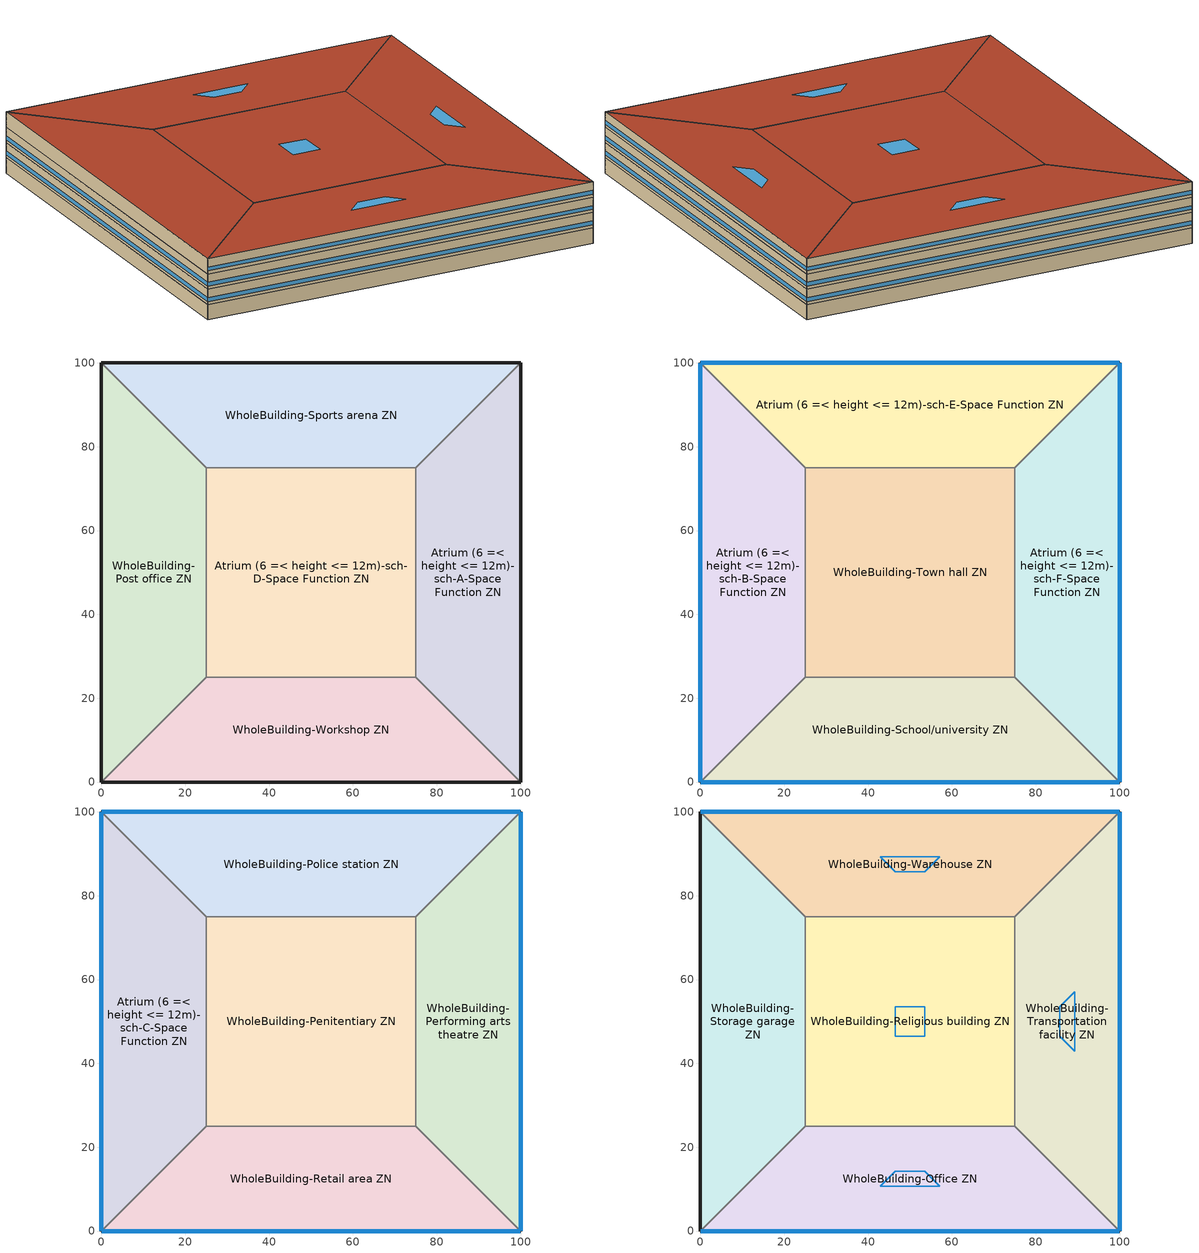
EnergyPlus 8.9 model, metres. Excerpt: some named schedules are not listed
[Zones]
Atrium (6 =< height <= 12m)-sch-A-Space Function ZN
 floor ground (BTAP-Grnd-Floor-Mass:U-0.757): 100,100 100,0 75,25 75,75 z0
 wall ground (BTAP-Grnd-Wall-Mass:U-0.284): 100,0 100,100 z0:3.8
 wall to WholeBuilding-Workshop ZN (BTAP-Int-Wall): 75,25 100,0 z0:3.8
 wall to Atrium (6 =< height <= 12m)-sch-D-Space Function ZN (BTAP-Int-Wall): 75,75 75,25 z0:3.8
 wall to WholeBuilding-Sports arena ZN (BTAP-Int-Wall): 100,100 75,75 z0:3.8
Atrium (6 =< height <= 12m)-sch-D-Space Function ZN
 floor ground (BTAP-Grnd-Floor-Mass:U-0.757): 25,25 25,75 75,75 75,25 z0
 wall to WholeBuilding-Post office ZN (BTAP-Int-Wall): 25,75 25,25 z0:3.8
 wall to WholeBuilding-Sports arena ZN (BTAP-Int-Wall): 75,75 25,75 z0:3.8
 wall to WholeBuilding-Workshop ZN (BTAP-Int-Wall): 25,25 75,25 z0:3.8
WholeBuilding-Post office ZN
 floor ground (BTAP-Grnd-Floor-Mass:U-0.757): 0,0 0,100 25,75 25,25 z0
 wall ground (BTAP-Grnd-Wall-Mass:U-0.284): 0,100 0,0 z0:3.8
 wall to WholeBuilding-Sports arena ZN (BTAP-Int-Wall): 25,75 0,100 z0:3.8
 wall to WholeBuilding-Workshop ZN (BTAP-Int-Wall): 0,0 25,25 z0:3.8
WholeBuilding-Sports arena ZN
 floor ground (BTAP-Grnd-Floor-Mass:U-0.757): 0,100 100,100 75,75 25,75 z0
 wall ground (BTAP-Grnd-Wall-Mass:U-0.284): 100,100 0,100 z0:3.8
WholeBuilding-Workshop ZN
 floor ground (BTAP-Grnd-Floor-Mass:U-0.757): 100,0 0,0 25,25 75,25 z0
 wall ground (BTAP-Grnd-Wall-Mass:U-0.284): 0,0 100,0 z0:3.8
Atrium (6 =< height <= 12m)-sch-B-Space Function ZN
 floor to WholeBuilding-Post office ZN (BTAP-Int-Floor): 0,0 0,100 25,75 25,25 z3.8
 wall outside (BTAP-Ext-Wall-Mass:U-0.21): 0,100 0,0 z3.8:7.6
 wall to Atrium (6 =< height <= 12m)-sch-E-Space Function ZN (BTAP-Int-Wall): 25,75 0,100 z3.8:7.6
 wall to WholeBuilding-Town hall ZN (BTAP-Int-Wall): 25,25 25,75 z3.8:7.6
 wall to WholeBuilding-School/university ZN (BTAP-Int-Wall): 0,0 25,25 z3.8:7.6
 window (BTAP-Ext-FixedWindow:U=0.190 SHGC=0.600): 0,99.97 0,0.03 z4.56:5.51
Atrium (6 =< height <= 12m)-sch-E-Space Function ZN
 floor to WholeBuilding-Sports arena ZN (BTAP-Int-Floor): 0,100 100,100 75,75 25,75 z3.8
 wall outside (BTAP-Ext-Wall-Mass:U-0.21): 100,100 0,100 z3.8:7.6
 wall to Atrium (6 =< height <= 12m)-sch-F-Space Function ZN (BTAP-Int-Wall): 75,75 100,100 z3.8:7.6
 wall to WholeBuilding-Town hall ZN (BTAP-Int-Wall): 25,75 75,75 z3.8:7.6
 window (BTAP-Ext-FixedWindow:U=0.190 SHGC=0.600): 99.97,100 0.03,100 z4.56:5.51
Atrium (6 =< height <= 12m)-sch-F-Space Function ZN
 floor to Atrium (6 =< height <= 12m)-sch-A-Space Function ZN (BTAP-Int-Floor): 100,100 100,0 75,25 75,75 z3.8
 wall outside (BTAP-Ext-Wall-Mass:U-0.21): 100,0 100,100 z3.8:7.6
 wall to WholeBuilding-School/university ZN (BTAP-Int-Wall): 75,25 100,0 z3.8:7.6
 wall to WholeBuilding-Town hall ZN (BTAP-Int-Wall): 75,75 75,25 z3.8:7.6
 window (BTAP-Ext-FixedWindow:U=0.190 SHGC=0.600): 100,0.03 100,99.97 z4.56:5.51
WholeBuilding-School/university ZN
 floor to WholeBuilding-Workshop ZN (BTAP-Int-Floor): 100,0 0,0 25,25 75,25 z3.8
 wall outside (BTAP-Ext-Wall-Mass:U-0.21): 0,0 100,0 z3.8:7.6
 wall to WholeBuilding-Town hall ZN (BTAP-Int-Wall): 75,25 25,25 z3.8:7.6
 window (BTAP-Ext-FixedWindow:U=0.190 SHGC=0.600): 0.03,0 99.97,0 z4.56:5.51
WholeBuilding-Town hall ZN
 floor to Atrium (6 =< height <= 12m)-sch-D-Space Function ZN (BTAP-Int-Floor): 25,25 25,75 75,75 75,25 z3.8
Atrium (6 =< height <= 12m)-sch-C-Space Function ZN
 floor to Atrium (6 =< height <= 12m)-sch-B-Space Function ZN (BTAP-Int-Floor): 0,0 0,100 25,75 25,25 z7.6
 wall outside (BTAP-Ext-Wall-Mass:U-0.21): 0,100 0,0 z7.6:11.4
 wall to WholeBuilding-Police station ZN (BTAP-Int-Wall): 25,75 0,100 z7.6:11.4
 wall to WholeBuilding-Penitentiary ZN (BTAP-Int-Wall): 25,25 25,75 z7.6:11.4
 wall to WholeBuilding-Retail area ZN (BTAP-Int-Wall): 0,0 25,25 z7.6:11.4
 window (BTAP-Ext-FixedWindow:U=0.190 SHGC=0.600): 0,99.97 0,0.03 z8.36:9.31
WholeBuilding-Penitentiary ZN
 floor to WholeBuilding-Town hall ZN (BTAP-Int-Floor): 25,25 25,75 75,75 75,25 z7.6
 wall to WholeBuilding-Police station ZN (BTAP-Int-Wall): 75,75 25,75 z7.6:11.4
 wall to WholeBuilding-Performing arts theatre ZN (BTAP-Int-Wall): 75,25 75,75 z7.6:11.4
 wall to WholeBuilding-Retail area ZN (BTAP-Int-Wall): 25,25 75,25 z7.6:11.4
WholeBuilding-Performing arts theatre ZN
 floor to Atrium (6 =< height <= 12m)-sch-F-Space Function ZN (BTAP-Int-Floor): 100,100 100,0 75,25 75,75 z7.6
 wall outside (BTAP-Ext-Wall-Mass:U-0.21): 100,0 100,100 z7.6:11.4
 wall to WholeBuilding-Retail area ZN (BTAP-Int-Wall): 75,25 100,0 z7.6:11.4
 wall to WholeBuilding-Police station ZN (BTAP-Int-Wall): 100,100 75,75 z7.6:11.4
 window (BTAP-Ext-FixedWindow:U=0.190 SHGC=0.600): 100,0.03 100,99.97 z8.36:9.31
WholeBuilding-Police station ZN
 floor to Atrium (6 =< height <= 12m)-sch-E-Space Function ZN (BTAP-Int-Floor): 0,100 100,100 75,75 25,75 z7.6
 wall outside (BTAP-Ext-Wall-Mass:U-0.21): 100,100 0,100 z7.6:11.4
 window (BTAP-Ext-FixedWindow:U=0.190 SHGC=0.600): 99.97,100 0.03,100 z8.36:9.31
WholeBuilding-Retail area ZN
 floor to WholeBuilding-School/university ZN (BTAP-Int-Floor): 100,0 0,0 25,25 75,25 z7.6
 wall outside (BTAP-Ext-Wall-Mass:U-0.21): 0,0 100,0 z7.6:11.4
 window (BTAP-Ext-FixedWindow:U=0.190 SHGC=0.600): 0.03,0 99.97,0 z8.36:9.31
WholeBuilding-Office ZN
 floor to WholeBuilding-Retail area ZN (BTAP-Int-Floor): 100,0 0,0 25,25 75,25 z11.4
 wall outside (BTAP-Ext-Wall-Mass:U-0.21): 0,0 100,0 z11.4:15.2
 wall to WholeBuilding-Storage garage ZN (BTAP-Int-Wall): 25,25 0,0 z11.4:15.2
 wall to WholeBuilding-Religious building ZN (BTAP-Int-Wall): 75,25 25,25 z11.4:15.2
 wall to WholeBuilding-Transportation facility ZN (BTAP-Int-Wall): 100,0 75,25 z11.4:15.2
 window (BTAP-Ext-FixedWindow:U=0.190 SHGC=0.600): 0.03,0 99.97,0 z12.16:13.11
 roof outside (BTAP-Ext-Roof-Metal:U-0.138): 75,25 25,25 0,0 100,0 z15.2
 skylight (BTAP-Ext-Skylights:U=0.190 SHGC=0.600): 53.54,14.27 46.46,14.27 42.93,10.73 57.07,10.73 z15.2
WholeBuilding-Religious building ZN
 floor to WholeBuilding-Penitentiary ZN (BTAP-Int-Floor): 25,25 25,75 75,75 75,25 z11.4
 wall to WholeBuilding-Storage garage ZN (BTAP-Int-Wall): 25,75 25,25 z11.4:15.2
 wall to WholeBuilding-Warehouse ZN (BTAP-Int-Wall): 75,75 25,75 z11.4:15.2
 wall to WholeBuilding-Transportation facility ZN (BTAP-Int-Wall): 75,25 75,75 z11.4:15.2
 roof outside (BTAP-Ext-Roof-Metal:U-0.138): 75,25 75,75 25,75 25,25 z15.2
 skylight (BTAP-Ext-Skylights:U=0.190 SHGC=0.600): 53.54,46.46 53.54,53.54 46.46,53.54 46.46,46.46 z15.2
WholeBuilding-Storage garage ZN
 floor to Atrium (6 =< height <= 12m)-sch-C-Space Function ZN (BTAP-Int-Floor): 0,0 0,100 25,75 25,25 z11.4
 wall outside (BTAP-Ext-Wall-Mass:U-0.21): 0,100 0,0 z11.4:15.2
 wall to WholeBuilding-Warehouse ZN (BTAP-Int-Wall): 25,75 0,100 z11.4:15.2
 roof outside (BTAP-Ext-Roof-Metal:U-0.138): 25,25 25,75 0,100 0,0 z15.2
WholeBuilding-Transportation facility ZN
 floor to WholeBuilding-Performing arts theatre ZN (BTAP-Int-Floor): 100,100 100,0 75,25 75,75 z11.4
 wall outside (BTAP-Ext-Wall-Mass:U-0.21): 100,0 100,100 z11.4:15.2
 wall to WholeBuilding-Warehouse ZN (BTAP-Int-Wall): 100,100 75,75 z11.4:15.2
 window (BTAP-Ext-FixedWindow:U=0.190 SHGC=0.600): 100,0.03 100,99.97 z12.16:13.11
 roof outside (BTAP-Ext-Roof-Metal:U-0.138): 75,75 75,25 100,0 100,100 z15.2
 skylight (BTAP-Ext-Skylights:U=0.190 SHGC=0.600): 85.73,53.54 85.73,46.46 89.27,42.93 89.27,57.07 z15.2
WholeBuilding-Warehouse ZN
 floor to WholeBuilding-Police station ZN (BTAP-Int-Floor): 0,100 100,100 75,75 25,75 z11.4
 wall outside (BTAP-Ext-Wall-Mass:U-0.21): 100,100 0,100 z11.4:15.2
 window (BTAP-Ext-FixedWindow:U=0.190 SHGC=0.600): 99.97,100 0.03,100 z12.16:13.11
 roof outside (BTAP-Ext-Roof-Metal:U-0.138): 25,75 75,75 100,100 0,100 z15.2
 skylight (BTAP-Ext-Skylights:U=0.190 SHGC=0.600): 46.46,85.73 53.54,85.73 57.07,89.27 42.93,89.27 z15.2
[Building]
Building 1
[Site:Location]
Fort McMurray AP_AB_CAN: Latitude {deg}=56.653; Longitude {deg}=-111.223; Time Zone {hr}=-7; Elevation {m}=369.1
[Site:GroundTemperature:BuildingSurface]
19.527, 19.502, 19.536, 19.598, 20.002, 21.64, 22.225, 22.375, 21.449, 20.121, 19.802, 19.633
[Site:WaterMainsTemperature]
Calculation Method=Correlation; Annual Average Outdoor Air Temperature {C}=1.875; Maximum Difference In Monthly Average Outdoor Air Temperatures {deltaC}=34.4
[SizingPeriod:DesignDay] Day of Month=21; Dry-Bulb Temperature Range Modifier Type=DefaultMultipliers; Humidity Condition Type=Wetbulb; Barometric Pressure {Pa}=96969; Rain Indicator=No; Snow Indicator=No; Daylight Saving Time Indicator=No
Name | Month | Day Type | Maximum Dry-Bulb Temperature {C} | Daily Dry-Bulb Temperature Range {deltaC} | Wetbulb or DewPoint at Maximum Dry-Bulb {C} | Wind Speed {m/s} | Wind Direction {deg} | Solar Model Indicator | ASHRAE Clear Sky Optical Depth for Beam Irradiance (taub) | ASHRAE Clear Sky Optical Depth for Diffuse Irradiance (taud) | Sky Clearness
Fort McMurray AP Ann Clg .4% Condns DB=>MWB | 7 | SummerDesignDay | 28.9 | 12.4 | 17.8 | 3.7 | 250 | ASHRAETau | 0.377 | 2.403
Fort McMurray AP Ann Htg 99.6% Condns DB | 1 | WinterDesignDay | -36.2 | 0 | -36.2 | 1 | 90 | ASHRAEClearSky |  |  | 0
[Material] Thermal Absorptance=0.9
Name | Roughness | Thickness {m} | Conductivity {W/m-K} | Density {kg/m3} | Specific Heat {J/kg-K} | Solar Absorptance | Visible Absorptance
1/2IN Gypsum 1 | Smooth | 0.0127 | 0.16 | 784.9 | 830 | 0.4 | 0.4
100mm Normalweight concrete floor 1 | MediumSmooth | 0.1016 | 2.31 | 2322 | 832 | 0.7 | 0.7
1IN Stucco 1 | Smooth | 0.0253 | 0.6918 | 1858 | 837 | 0.7 | 0.92
6 in. Normalweight Concrete Floor 1; 6 in. Normalweight Concrete Floor 2 | MediumRough | 0.1524 | 2.31 | 2322 | 832 | 0.7 | 0.7
8IN CONCRETE HW RefBldg 1 | Rough | 0.2032 | 1.311 | 2240 | 836.8 | 0.7 | 0.7
G01 13mm gypsum board 1 | Smooth | 0.0127 | 0.16 | 800 | 1090 | 0.7 | 0.5
Metal Roof Surface 1 | Smooth | 0.0008 | 45.28 | 7824 | 500 | 0.7 | 0.7
[Material:NoMass] Roughness=Smooth; Thermal Absorptance=0.9; Solar Absorptance=0.7
Name | Thermal Resistance {m2-K/W} | Visible Absorptance
Typical Carpet Pad | 0.21648 | 0.8
Typical Carpet Pad 2 | 1.25503 | 0.8
Typical Carpet Pad 3 | 3.45515 | 0.8
Typical Insulation 2 | 4.49096 | 0.7
Typical Insulation 3 | 7.24636 | 0.7
[WindowMaterial:SimpleGlazingSystem]
SimpleGlazing:U=0.190 SHGC=0.600: U-Factor {W/m2-K}=1.9; Solar Heat Gain Coefficient=0.6; Visible Transmittance=0.21
[Construction]
BTAP-Ext-FixedWindow:U=0.190 SHGC=0.600; BTAP-Ext-Skylights:U=0.190 SHGC=0.600: SimpleGlazing:U=0.190 SHGC=0.600
BTAP-Ext-Roof-Metal:U-0.138: Metal Roof Surface 1, Typical Insulation 3
BTAP-Ext-Wall-Mass:U-0.21: 1IN Stucco 1, 8IN CONCRETE HW RefBldg 1, Typical Insulation 2, 1/2IN Gypsum 1
BTAP-Grnd-Floor-Mass:U-0.757: 6 in. Normalweight Concrete Floor 1, Typical Carpet Pad 2
BTAP-Grnd-Wall-Mass:U-0.284: 6 in. Normalweight Concrete Floor 2, Typical Carpet Pad 3
BTAP-Int-Floor: 100mm Normalweight concrete floor 1, Typical Carpet Pad
BTAP-Int-Wall: G01 13mm gypsum board 1, G01 13mm gypsum board 1
[Zone]
Atrium (6 =< height <= 12m)-sch-A-Space Function ZN; Atrium (6 =< height <= 12m)-sch-B-Space Function ZN; Atrium (6 =< height <= 12m)-sch-C-Space Function ZN; Atrium (6 =< height <= 12m)-sch-D-Space Function ZN; Atrium (6 =< height <= 12m)-sch-E-Space Function ZN; Atrium (6 =< height <= 12m)-sch-F-Space Function ZN; WholeBuilding-Office ZN; WholeBuilding-Penitentiary ZN; WholeBuilding-Performing arts theatre ZN; WholeBuilding-Police station ZN; WholeBuilding-Post office ZN; WholeBuilding-Religious building ZN; WholeBuilding-Retail area ZN; WholeBuilding-School/university ZN; WholeBuilding-Sports arena ZN; WholeBuilding-Storage garage ZN; WholeBuilding-Town hall ZN; WholeBuilding-Transportation facility ZN; WholeBuilding-Warehouse ZN; WholeBuilding-Workshop ZN
[ZoneControl:Thermostat] Control Object Type 1=ThermostatSetpoint:DualSetpoint
Name | Zone or ZoneList | Control Type Schedule | Control Name 1
Atrium (6 =< height <= 12m)-sch-A-Space Function ZN Thermostat | Atrium (6 =< height <= 12m)-sch-A-Space Function ZN | Atrium (6 =< height <= 12m)-sch-A-Space Function ZN Thermostat Schedule | Space Function Atrium (6 =< height <= 12m)-sch-A Thermostat 1
Atrium (6 =< height <= 12m)-sch-B-Space Function ZN Thermostat | Atrium (6 =< height <= 12m)-sch-B-Space Function ZN | Atrium (6 =< height <= 12m)-sch-B-Space Function ZN Thermostat Schedule | Space Function Atrium (6 =< height <= 12m)-sch-B Thermostat 1
Atrium (6 =< height <= 12m)-sch-C-Space Function ZN Thermostat | Atrium (6 =< height <= 12m)-sch-C-Space Function ZN | Atrium (6 =< height <= 12m)-sch-C-Space Function ZN Thermostat Schedule | Space Function Atrium (6 =< height <= 12m)-sch-C Thermostat 1
Atrium (6 =< height <= 12m)-sch-D-Space Function ZN Thermostat | Atrium (6 =< height <= 12m)-sch-D-Space Function ZN | Atrium (6 =< height <= 12m)-sch-D-Space Function ZN Thermostat Schedule | Space Function Atrium (6 =< height <= 12m)-sch-D Thermostat 1
Atrium (6 =< height <= 12m)-sch-E-Space Function ZN Thermostat | Atrium (6 =< height <= 12m)-sch-E-Space Function ZN | Atrium (6 =< height <= 12m)-sch-E-Space Function ZN Thermostat Schedule | Space Function Atrium (6 =< height <= 12m)-sch-E Thermostat 1
Atrium (6 =< height <= 12m)-sch-F-Space Function ZN Thermostat | Atrium (6 =< height <= 12m)-sch-F-Space Function ZN | Atrium (6 =< height <= 12m)-sch-F-Space Function ZN Thermostat Schedule | Space Function Atrium (6 =< height <= 12m)-sch-F Thermostat 1
WholeBuilding-Office ZN Thermostat | WholeBuilding-Office ZN | WholeBuilding-Office ZN Thermostat Schedule | Office WholeBuilding Thermostat 1
WholeBuilding-Penitentiary ZN Thermostat | WholeBuilding-Penitentiary ZN | WholeBuilding-Penitentiary ZN Thermostat Schedule | Penitentiary WholeBuilding Thermostat 1
WholeBuilding-Performing arts theatre ZN Thermostat | WholeBuilding-Performing arts theatre ZN | WholeBuilding-Performing arts theatre ZN Thermostat Schedule | Performing arts theatre WholeBuilding Thermostat 1
WholeBuilding-Police station ZN Thermostat | WholeBuilding-Police station ZN | WholeBuilding-Police station ZN Thermostat Schedule | Police station WholeBuilding Thermostat 1
WholeBuilding-Post office ZN Thermostat | WholeBuilding-Post office ZN | WholeBuilding-Post office ZN Thermostat Schedule | Post office WholeBuilding Thermostat 1
WholeBuilding-Religious building ZN Thermostat | WholeBuilding-Religious building ZN | WholeBuilding-Religious building ZN Thermostat Schedule | Religious building WholeBuilding Thermostat 1
WholeBuilding-Retail area ZN Thermostat | WholeBuilding-Retail area ZN | WholeBuilding-Retail area ZN Thermostat Schedule | Retail area WholeBuilding Thermostat 1
WholeBuilding-School/university ZN Thermostat | WholeBuilding-School/university ZN | WholeBuilding-School/university ZN Thermostat Schedule | School/university WholeBuilding Thermostat 1
WholeBuilding-Sports arena ZN Thermostat | WholeBuilding-Sports arena ZN | WholeBuilding-Sports arena ZN Thermostat Schedule | Sports arena WholeBuilding Thermostat 1
WholeBuilding-Storage garage ZN Thermostat | WholeBuilding-Storage garage ZN | WholeBuilding-Storage garage ZN Thermostat Schedule | Storage garage WholeBuilding Thermostat 1
WholeBuilding-Town hall ZN Thermostat | WholeBuilding-Town hall ZN | WholeBuilding-Town hall ZN Thermostat Schedule | Town hall WholeBuilding Thermostat 1
WholeBuilding-Transportation facility ZN Thermostat | WholeBuilding-Transportation facility ZN | WholeBuilding-Transportation facility ZN Thermostat Schedule | Transportation facility WholeBuilding Thermostat 1
WholeBuilding-Warehouse ZN Thermostat | WholeBuilding-Warehouse ZN | WholeBuilding-Warehouse ZN Thermostat Schedule | Warehouse WholeBuilding Thermostat 1
WholeBuilding-Workshop ZN Thermostat | WholeBuilding-Workshop ZN | WholeBuilding-Workshop ZN Thermostat Schedule | Workshop WholeBuilding Thermostat 1
[ThermostatSetpoint:DualSetpoint]
Name | Heating Setpoint Temperature Schedule | Cooling Setpoint Temperature Schedule
Space Function Atrium (6 =< height <= 12m)-sch-A Thermostat 1; Office WholeBuilding Thermostat 1; Post office WholeBuilding Thermostat 1; Warehouse WholeBuilding Thermostat 1; Workshop WholeBuilding Thermostat 1 | NECB-A-Thermostat Setpoint-Heating | NECB-A-Thermostat Setpoint-Cooling
Space Function Atrium (6 =< height <= 12m)-sch-B Thermostat 1; Sports arena WholeBuilding Thermostat 1 | NECB-B-Thermostat Setpoint-Heating | NECB-B-Thermostat Setpoint-Cooling
Space Function Atrium (6 =< height <= 12m)-sch-C Thermostat 1; Performing arts theatre WholeBuilding Thermostat 1; Retail area WholeBuilding Thermostat 1 | NECB-C-Thermostat Setpoint-Heating | NECB-C-Thermostat Setpoint-Cooling
Space Function Atrium (6 =< height <= 12m)-sch-D Thermostat 1; School/university WholeBuilding Thermostat 1; Town hall WholeBuilding Thermostat 1 | NECB-D-Thermostat Setpoint-Heating | NECB-D-Thermostat Setpoint-Cooling
Space Function Atrium (6 =< height <= 12m)-sch-E Thermostat 1 | NECB-E-Thermostat Setpoint-Heating | NECB-E-Thermostat Setpoint-Cooling
Space Function Atrium (6 =< height <= 12m)-sch-F Thermostat 1 | NECB-F-Thermostat Setpoint-Heating | NECB-F-Thermostat Setpoint-Cooling
Penitentiary WholeBuilding Thermostat 1; Police station WholeBuilding Thermostat 1; Transportation facility WholeBuilding Thermostat 1 | NECB-H-Thermostat Setpoint-Heating | NECB-H-Thermostat Setpoint-Cooling
Religious building WholeBuilding Thermostat 1 | NECB-I-Thermostat Setpoint-Heating | NECB-I-Thermostat Setpoint-Cooling
Storage garage WholeBuilding Thermostat 1 | NECB-K-Thermostat Setpoint-Heating | NECB-K-Thermostat Setpoint-Cooling
[ZoneHVAC:IdealLoadsAirSystem]
Name | Design Specification Outdoor Air Object
Zone HVAC Ideal Loads Air System 1 | Space Function Atrium (6 =< height <= 12m)-sch-A Ventilation
Zone HVAC Ideal Loads Air System 2 | Space Function Atrium (6 =< height <= 12m)-sch-B Ventilation
Zone HVAC Ideal Loads Air System 3 | Space Function Atrium (6 =< height <= 12m)-sch-C Ventilation
Zone HVAC Ideal Loads Air System 4 | Space Function Atrium (6 =< height <= 12m)-sch-D Ventilation
Zone HVAC Ideal Loads Air System 5 | Space Function Atrium (6 =< height <= 12m)-sch-E Ventilation
Zone HVAC Ideal Loads Air System 6 | Space Function Atrium (6 =< height <= 12m)-sch-F Ventilation
Zone HVAC Ideal Loads Air System 7 | Office WholeBuilding Ventilation
Zone HVAC Ideal Loads Air System 8 | Penitentiary WholeBuilding Ventilation
Zone HVAC Ideal Loads Air System 9 | Performing arts theatre WholeBuilding Ventilation
Zone HVAC Ideal Loads Air System 10 | Police station WholeBuilding Ventilation
Zone HVAC Ideal Loads Air System 11 | Post office WholeBuilding Ventilation
Zone HVAC Ideal Loads Air System 12 | Religious building WholeBuilding Ventilation
Zone HVAC Ideal Loads Air System 13 | Retail area WholeBuilding Ventilation
Zone HVAC Ideal Loads Air System 14 | School/university WholeBuilding Ventilation
Zone HVAC Ideal Loads Air System 15 | Sports arena WholeBuilding Ventilation
Zone HVAC Ideal Loads Air System 16 | Storage garage WholeBuilding Ventilation
Zone HVAC Ideal Loads Air System 17 | Town hall WholeBuilding Ventilation
Zone HVAC Ideal Loads Air System 18 | Transportation facility WholeBuilding Ventilation
Zone HVAC Ideal Loads Air System 19 | Warehouse WholeBuilding Ventilation
Zone HVAC Ideal Loads Air System 20 | Workshop WholeBuilding Ventilation
[DesignSpecification:OutdoorAir] Outdoor Air Method=Sum; Outdoor Air Flow per Person {m3/s-person}=0; Outdoor Air Flow per Zone {m3/s}=0; Outdoor Air Flow Air Changes per Hour {1/hr}=0
Name | Outdoor Air Flow per Zone Floor Area {m3/s-m2}
Space Function Atrium (6 =< height <= 12m)-sch-A Ventilation; Space Function Atrium (6 =< height <= 12m)-sch-B Ventilation; Space Function Atrium (6 =< height <= 12m)-sch-C Ventilation; Space Function Atrium (6 =< height <= 12m)-sch-D Ventilation; Space Function Atrium (6 =< height <= 12m)-sch-E Ventilation; Space Function Atrium (6 =< height <= 12m)-sch-F Ventilation | 0.0003048
Office WholeBuilding Ventilation; Police station WholeBuilding Ventilation; Town hall WholeBuilding Ventilation | 0.00040132
Penitentiary WholeBuilding Ventilation | 0.000381
Performing arts theatre WholeBuilding Ventilation | 0.00059944
Post office WholeBuilding Ventilation | 0.00075184
Religious building WholeBuilding Ventilation | 0.00077724
Retail area WholeBuilding Ventilation | 0.00042164
School/university WholeBuilding Ventilation | 0.00074676
Sports arena WholeBuilding Ventilation | 0.0006604
Storage garage WholeBuilding Ventilation | 0.00381
Transportation facility WholeBuilding Ventilation | 0.00053848
Warehouse WholeBuilding Ventilation | 0.00030988
Workshop WholeBuilding Ventilation | 0.00107188
[Zone equipment]
Atrium (6 =< height <= 12m)-sch-A-Space Function ZN: Zone HVAC Ideal Loads Air System 1
Atrium (6 =< height <= 12m)-sch-B-Space Function ZN: Zone HVAC Ideal Loads Air System 2
Atrium (6 =< height <= 12m)-sch-C-Space Function ZN: Zone HVAC Ideal Loads Air System 3
Atrium (6 =< height <= 12m)-sch-D-Space Function ZN: Zone HVAC Ideal Loads Air System 4
Atrium (6 =< height <= 12m)-sch-E-Space Function ZN: Zone HVAC Ideal Loads Air System 5
Atrium (6 =< height <= 12m)-sch-F-Space Function ZN: Zone HVAC Ideal Loads Air System 6
WholeBuilding-Office ZN: Zone HVAC Ideal Loads Air System 7
WholeBuilding-Penitentiary ZN: Zone HVAC Ideal Loads Air System 8
WholeBuilding-Performing arts theatre ZN: Zone HVAC Ideal Loads Air System 9
WholeBuilding-Police station ZN: Zone HVAC Ideal Loads Air System 10
WholeBuilding-Post office ZN: Zone HVAC Ideal Loads Air System 11
WholeBuilding-Religious building ZN: Zone HVAC Ideal Loads Air System 12
WholeBuilding-Retail area ZN: Zone HVAC Ideal Loads Air System 13
WholeBuilding-School/university ZN: Zone HVAC Ideal Loads Air System 14
WholeBuilding-Sports arena ZN: Zone HVAC Ideal Loads Air System 15
WholeBuilding-Storage garage ZN: Zone HVAC Ideal Loads Air System 16
WholeBuilding-Town hall ZN: Zone HVAC Ideal Loads Air System 17
WholeBuilding-Transportation facility ZN: Zone HVAC Ideal Loads Air System 18
WholeBuilding-Warehouse ZN: Zone HVAC Ideal Loads Air System 19
WholeBuilding-Workshop ZN: Zone HVAC Ideal Loads Air System 20
[Sizing:Zone] Zone Cooling Design Supply Air Temperature Input Method=SupplyAirTemperature; Zone Cooling Design Supply Air Temperature {C}=14; Zone Cooling Design Supply Air Temperature Difference {deltaC}=11.11; Zone Heating Design Supply Air Temperature Input Method=SupplyAirTemperature; Zone Heating Design Supply Air Temperature {C}=40; Zone Heating Design Supply Air Temperature Difference {deltaC}=11.11; Zone Cooling Design Supply Air Humidity Ratio {kgWater/kgDryAir}=0.0085; Zone Heating Design Supply Air Humidity Ratio {kgWater/kgDryAir}=0.008; Cooling Design Air Flow Method=DesignDay; Cooling Design Air Flow Rate {m3/s}=0; Cooling Minimum Air Flow per Zone Floor Area {m3/s-m2}=0.000762; Cooling Minimum Air Flow {m3/s}=0; Cooling Minimum Air Flow Fraction=0; Heating Design Air Flow Method=DesignDay; Heating Design Air Flow Rate {m3/s}=0; Heating Maximum Air Flow per Zone Floor Area {m3/s-m2}=0.002032; Heating Maximum Air Flow {m3/s}=0.141576; Heating Maximum Air Flow Fraction=0.3; Account for Dedicated Outdoor Air System=No
Name | Design Specification Outdoor Air Object | Design Specification Zone Air Distribution Object
Atrium (6 =< height <= 12m)-sch-A-Space Function ZN | Space Function Atrium (6 =< height <= 12m)-sch-A Ventilation | Atrium (6 =< height <= 12m)-sch-A-Space Function ZN Design Spec Zone Air Dist
Atrium (6 =< height <= 12m)-sch-B-Space Function ZN | Space Function Atrium (6 =< height <= 12m)-sch-B Ventilation | Atrium (6 =< height <= 12m)-sch-B-Space Function ZN Design Spec Zone Air Dist
Atrium (6 =< height <= 12m)-sch-C-Space Function ZN | Space Function Atrium (6 =< height <= 12m)-sch-C Ventilation | Atrium (6 =< height <= 12m)-sch-C-Space Function ZN Design Spec Zone Air Dist
Atrium (6 =< height <= 12m)-sch-D-Space Function ZN | Space Function Atrium (6 =< height <= 12m)-sch-D Ventilation | Atrium (6 =< height <= 12m)-sch-D-Space Function ZN Design Spec Zone Air Dist
Atrium (6 =< height <= 12m)-sch-E-Space Function ZN | Space Function Atrium (6 =< height <= 12m)-sch-E Ventilation | Atrium (6 =< height <= 12m)-sch-E-Space Function ZN Design Spec Zone Air Dist
Atrium (6 =< height <= 12m)-sch-F-Space Function ZN | Space Function Atrium (6 =< height <= 12m)-sch-F Ventilation | Atrium (6 =< height <= 12m)-sch-F-Space Function ZN Design Spec Zone Air Dist
WholeBuilding-Office ZN | Office WholeBuilding Ventilation | WholeBuilding-Office ZN Design Spec Zone Air Dist
WholeBuilding-Penitentiary ZN | Penitentiary WholeBuilding Ventilation | WholeBuilding-Penitentiary ZN Design Spec Zone Air Dist
WholeBuilding-Performing arts theatre ZN | Performing arts theatre WholeBuilding Ventilation | WholeBuilding-Performing arts theatre ZN Design Spec Zone Air Dist
WholeBuilding-Police station ZN | Police station WholeBuilding Ventilation | WholeBuilding-Police station ZN Design Spec Zone Air Dist
WholeBuilding-Post office ZN | Post office WholeBuilding Ventilation | WholeBuilding-Post office ZN Design Spec Zone Air Dist
WholeBuilding-Religious building ZN | Religious building WholeBuilding Ventilation | WholeBuilding-Religious building ZN Design Spec Zone Air Dist
WholeBuilding-Retail area ZN | Retail area WholeBuilding Ventilation | WholeBuilding-Retail area ZN Design Spec Zone Air Dist
WholeBuilding-School/university ZN | School/university WholeBuilding Ventilation | WholeBuilding-School/university ZN Design Spec Zone Air Dist
WholeBuilding-Sports arena ZN | Sports arena WholeBuilding Ventilation | WholeBuilding-Sports arena ZN Design Spec Zone Air Dist
WholeBuilding-Storage garage ZN | Storage garage WholeBuilding Ventilation | WholeBuilding-Storage garage ZN Design Spec Zone Air Dist
WholeBuilding-Town hall ZN | Town hall WholeBuilding Ventilation | WholeBuilding-Town hall ZN Design Spec Zone Air Dist
WholeBuilding-Transportation facility ZN | Transportation facility WholeBuilding Ventilation | WholeBuilding-Transportation facility ZN Design Spec Zone Air Dist
WholeBuilding-Warehouse ZN | Warehouse WholeBuilding Ventilation | WholeBuilding-Warehouse ZN Design Spec Zone Air Dist
WholeBuilding-Workshop ZN | Workshop WholeBuilding Ventilation | WholeBuilding-Workshop ZN Design Spec Zone Air Dist
[DesignSpecification:ZoneAirDistribution] Zone Air Distribution Effectiveness in Cooling Mode=1; Zone Air Distribution Effectiveness in Heating Mode=1
Atrium (6 =< height <= 12m)-sch-A-Space Function ZN Design Spec Zone Air Dist; Atrium (6 =< height <= 12m)-sch-B-Space Function ZN Design Spec Zone Air Dist; Atrium (6 =< height <= 12m)-sch-C-Space Function ZN Design Spec Zone Air Dist; Atrium (6 =< height <= 12m)-sch-D-Space Function ZN Design Spec Zone Air Dist; Atrium (6 =< height <= 12m)-sch-E-Space Function ZN Design Spec Zone Air Dist; Atrium (6 =< height <= 12m)-sch-F-Space Function ZN Design Spec Zone Air Dist; WholeBuilding-Office ZN Design Spec Zone Air Dist; WholeBuilding-Penitentiary ZN Design Spec Zone Air Dist; WholeBuilding-Performing arts theatre ZN Design Spec Zone Air Dist; WholeBuilding-Police station ZN Design Spec Zone Air Dist; WholeBuilding-Post office ZN Design Spec Zone Air Dist; WholeBuilding-Religious building ZN Design Spec Zone Air Dist; WholeBuilding-Retail area ZN Design Spec Zone Air Dist; WholeBuilding-School/university ZN Design Spec Zone Air Dist; WholeBuilding-Sports arena ZN Design Spec Zone Air Dist; WholeBuilding-Storage garage ZN Design Spec Zone Air Dist; WholeBuilding-Town hall ZN Design Spec Zone Air Dist; WholeBuilding-Transportation facility ZN Design Spec Zone Air Dist; WholeBuilding-Warehouse ZN Design Spec Zone Air Dist; WholeBuilding-Workshop ZN Design Spec Zone Air Dist
[ZoneInfiltration:DesignFlowRate] Schedule=Always On Discrete; Design Flow Rate Calculation Method=Flow/ExteriorArea; Flow per Exterior Surface Area {m3/s-m2}=0.00025; Constant Term Coefficient=0; Temperature Term Coefficient=0; Velocity Term Coefficient=0.224; Velocity Squared Term Coefficient=0
Name | Zone or ZoneList
Atrium (6 =< height <= 12m)-sch-B-Space Function Infiltration | Atrium (6 =< height <= 12m)-sch-B-Space Function ZN
Atrium (6 =< height <= 12m)-sch-C-Space Function Infiltration | Atrium (6 =< height <= 12m)-sch-C-Space Function ZN
Atrium (6 =< height <= 12m)-sch-E-Space Function Infiltration | Atrium (6 =< height <= 12m)-sch-E-Space Function ZN
Atrium (6 =< height <= 12m)-sch-F-Space Function Infiltration | Atrium (6 =< height <= 12m)-sch-F-Space Function ZN
WholeBuilding-Office Infiltration | WholeBuilding-Office ZN
WholeBuilding-Performing arts theatre Infiltration | WholeBuilding-Performing arts theatre ZN
WholeBuilding-Police station Infiltration | WholeBuilding-Police station ZN
WholeBuilding-Religious building Infiltration | WholeBuilding-Religious building ZN
WholeBuilding-Retail area Infiltration | WholeBuilding-Retail area ZN
WholeBuilding-School/university Infiltration | WholeBuilding-School/university ZN
WholeBuilding-Storage garage Infiltration | WholeBuilding-Storage garage ZN
WholeBuilding-Transportation facility Infiltration | WholeBuilding-Transportation facility ZN
WholeBuilding-Warehouse Infiltration | WholeBuilding-Warehouse ZN
[Schedule:Compact]
Atrium (6 =< height <= 12m)-sch-A-Space Function ZN Thermostat Schedule; Atrium (6 =< height <= 12m)-sch-B-Space Function ZN Thermostat Schedule; Atrium (6 =< height <= 12m)-sch-C-Space Function ZN Thermostat Schedule; Atrium (6 =< height <= 12m)-sch-D-Space Function ZN Thermostat Schedule; Atrium (6 =< height <= 12m)-sch-E-Space Function ZN Thermostat Schedule; Atrium (6 =< height <= 12m)-sch-F-Space Function ZN Thermostat Schedule; WholeBuilding-Office ZN Thermostat Schedule; WholeBuilding-Penitentiary ZN Thermostat Schedule; WholeBuilding-Performing arts theatre ZN Thermostat Schedule; WholeBuilding-Police station ZN Thermostat Schedule; WholeBuilding-Post office ZN Thermostat Schedule; WholeBuilding-Religious building ZN Thermostat Schedule; WholeBuilding-Retail area ZN Thermostat Schedule; WholeBuilding-School/university ZN Thermostat Schedule; WholeBuilding-Sports arena ZN Thermostat Schedule; WholeBuilding-Storage garage ZN Thermostat Schedule; WholeBuilding-Town hall ZN Thermostat Schedule; WholeBuilding-Transportation facility ZN Thermostat Schedule; WholeBuilding-Warehouse ZN Thermostat Schedule; WholeBuilding-Workshop ZN Thermostat Schedule: Through: 12/31, For: AllDays, Until: 24:00, 4
[Schedule:Day:Interval]
NECB-A-Thermostat Setpoint-Heating Sun|Hol Day; NECB-A-Thermostat Setpoint-Heating Sat Day; NECB-D-Thermostat Setpoint-Heating Sun|Hol Day; NECB-D-Thermostat Setpoint-Heating Sat Day; NECB-E-Thermostat Setpoint-Heating Sun|Hol Day: No, 24:00, 18
NECB-A-Thermostat Setpoint-Heating Default|Wkdy Day; NECB-A-Thermostat Setpoint-Heating Default: No, 06:00, 18, 07:00, 20, 21:00, 22, 24:00, 18
NECB-A-Thermostat Setpoint-Cooling Sun|Hol Day; NECB-A-Thermostat Setpoint-Cooling Sat Day; NECB-D-Thermostat Setpoint-Cooling Sun|Hol Day; NECB-D-Thermostat Setpoint-Cooling Sat Day; NECB-E-Thermostat Setpoint-Cooling Sun|Hol Day; NECB-K-Thermostat Setpoint-Cooling Sun|Hol Day; NECB-K-Thermostat Setpoint-Cooling Default|Wkdy Day; NECB-K-Thermostat Setpoint-Cooling Sat Day; NECB-K-Thermostat Setpoint-Cooling Default: No, 24:00, 35
NECB-A-Thermostat Setpoint-Cooling Default|Wkdy Day; NECB-A-Thermostat Setpoint-Cooling Default: No, 06:00, 35, 21:00, 24, 24:00, 35
NECB-B-Thermostat Setpoint-Heating Sun|Hol Day: No, 01:00, 18, 02:00, 22, 09:00, 18, 10:00, 20, 23:00, 22, 24:00, 18
NECB-B-Thermostat Setpoint-Heating Default|Wkdy Day; NECB-B-Thermostat Setpoint-Heating Sat Day; NECB-B-Thermostat Setpoint-Heating Default: No, 02:00, 22, 08:00, 18, 09:00, 20, 24:00, 22
NECB-B-Thermostat Setpoint-Cooling Sun|Hol Day: No, 09:00, 35, 23:00, 24, 24:00, 35
NECB-B-Thermostat Setpoint-Cooling Default|Wkdy Day; NECB-B-Thermostat Setpoint-Cooling Sat Day; NECB-B-Thermostat Setpoint-Cooling Default: No, 01:00, 24, 08:00, 35, 24:00, 24
NECB-C-Thermostat Setpoint-Heating Sun|Hol Day: No, 09:00, 18, 10:00, 20, 19:00, 22, 24:00, 18
NECB-C-Thermostat Setpoint-Heating Default|Wkdy Day; NECB-C-Thermostat Setpoint-Heating Sat Day; NECB-C-Thermostat Setpoint-Heating Default: No, 07:00, 18, 08:00, 20, 21:00, 22, 24:00, 18
NECB-C-Thermostat Setpoint-Cooling Sun|Hol Day; NECB-E-Thermostat Setpoint-Cooling Default|Wkdy Day; NECB-E-Thermostat Setpoint-Cooling Default: No, 07:00, 35, 19:00, 24, 24:00, 35
NECB-C-Thermostat Setpoint-Cooling Default|Wkdy Day; NECB-C-Thermostat Setpoint-Cooling Sat Day; NECB-C-Thermostat Setpoint-Cooling Default: No, 07:00, 35, 21:00, 24, 24:00, 35
NECB-D-Thermostat Setpoint-Heating Default|Wkdy Day; NECB-D-Thermostat Setpoint-Heating Default: No, 07:00, 18, 08:00, 20, 23:00, 22, 24:00, 18
NECB-D-Thermostat Setpoint-Cooling Default|Wkdy Day; NECB-D-Thermostat Setpoint-Cooling Default: No, 07:00, 35, 23:00, 24, 24:00, 35
NECB-E-Thermostat Setpoint-Heating Default|Wkdy Day; NECB-E-Thermostat Setpoint-Heating Default: No, 07:00, 18, 08:00, 20, 19:00, 22, 24:00, 18
NECB-E-Thermostat Setpoint-Heating Sat Day: No, 08:00, 18, 09:00, 20, 17:00, 22, 24:00, 18
NECB-E-Thermostat Setpoint-Cooling Sat Day: No, 08:00, 35, 17:00, 24, 24:00, 35
NECB-F-Thermostat Setpoint-Heating Sun|Hol Day; NECB-F-Thermostat Setpoint-Heating Default|Wkdy Day; NECB-F-Thermostat Setpoint-Heating Sat Day; NECB-F-Thermostat Setpoint-Heating Default; NECB-H-Thermostat Setpoint-Heating Sun|Hol Day; NECB-H-Thermostat Setpoint-Heating Default|Wkdy Day; NECB-H-Thermostat Setpoint-Heating Sat Day; NECB-H-Thermostat Setpoint-Heating Default: No, 01:00, 22, 07:00, 18, 08:00, 20, 24:00, 22
NECB-F-Thermostat Setpoint-Cooling Sun|Hol Day; NECB-F-Thermostat Setpoint-Cooling Default|Wkdy Day; NECB-F-Thermostat Setpoint-Cooling Sat Day; NECB-F-Thermostat Setpoint-Cooling Default; NECB-H-Thermostat Setpoint-Cooling Sun|Hol Day; NECB-H-Thermostat Setpoint-Cooling Default|Wkdy Day; NECB-H-Thermostat Setpoint-Cooling Sat Day; NECB-H-Thermostat Setpoint-Cooling Default: No, 24:00, 24
NECB-I-Thermostat Setpoint-Heating Sun|Hol Day: No, 07:00, 18, 08:00, 20, 14:00, 22, 24:00, 18
NECB-I-Thermostat Setpoint-Heating Default|Wkdy Day; NECB-I-Thermostat Setpoint-Heating Default: No, 14:00, 18, 15:00, 20, 24:00, 22
NECB-I-Thermostat Setpoint-Heating Sat Day: No, 10:00, 18, 11:00, 20, 24:00, 22
NECB-I-Thermostat Setpoint-Cooling Sun|Hol Day: No, 07:00, 35, 14:00, 24, 24:00, 35
NECB-I-Thermostat Setpoint-Cooling Default|Wkdy Day; NECB-I-Thermostat Setpoint-Cooling Default: No, 14:00, 35, 24:00, 24
NECB-I-Thermostat Setpoint-Cooling Sat Day: No, 10:00, 35, 24:00, 24
NECB-K-Thermostat Setpoint-Heating Sun|Hol Day; NECB-K-Thermostat Setpoint-Heating Default|Wkdy Day; NECB-K-Thermostat Setpoint-Heating Sat Day; NECB-K-Thermostat Setpoint-Heating Default: No, 24:00, 5
[Schedule:Week:Daily]
NECB-A-Thermostat Setpoint-Heating Week Rule - Jan1-Dec31: NECB-A-Thermostat Setpoint-Heating Sun|Hol Day, NECB-A-Thermostat Setpoint-Heating Default|Wkdy Day, NECB-A-Thermostat Setpoint-Heating Default|Wkdy Day, NECB-A-Thermostat Setpoint-Heating Default|Wkdy Day, NECB-A-Thermostat Setpoint-Heating Default|Wkdy Day, NECB-A-Thermostat Setpoint-Heating Default|Wkdy Day, NECB-A-Thermostat Setpoint-Heating Sat Day, NECB-A-Thermostat Setpoint-Heating Default, NECB-A-Thermostat Setpoint-Heating Default, NECB-A-Thermostat Setpoint-Heating Default, NECB-A-Thermostat Setpoint-Heating Default, NECB-A-Thermostat Setpoint-Heating Default
NECB-A-Thermostat Setpoint-Cooling Week Rule - Jan1-Dec31: NECB-A-Thermostat Setpoint-Cooling Sun|Hol Day, NECB-A-Thermostat Setpoint-Cooling Default|Wkdy Day, NECB-A-Thermostat Setpoint-Cooling Default|Wkdy Day, NECB-A-Thermostat Setpoint-Cooling Default|Wkdy Day, NECB-A-Thermostat Setpoint-Cooling Default|Wkdy Day, NECB-A-Thermostat Setpoint-Cooling Default|Wkdy Day, NECB-A-Thermostat Setpoint-Cooling Sat Day, NECB-A-Thermostat Setpoint-Cooling Default, NECB-A-Thermostat Setpoint-Cooling Default, NECB-A-Thermostat Setpoint-Cooling Default, NECB-A-Thermostat Setpoint-Cooling Default, NECB-A-Thermostat Setpoint-Cooling Default
NECB-B-Thermostat Setpoint-Heating Week Rule - Jan1-Dec31: NECB-B-Thermostat Setpoint-Heating Sun|Hol Day, NECB-B-Thermostat Setpoint-Heating Default|Wkdy Day, NECB-B-Thermostat Setpoint-Heating Default|Wkdy Day, NECB-B-Thermostat Setpoint-Heating Default|Wkdy Day, NECB-B-Thermostat Setpoint-Heating Default|Wkdy Day, NECB-B-Thermostat Setpoint-Heating Default|Wkdy Day, NECB-B-Thermostat Setpoint-Heating Sat Day, NECB-B-Thermostat Setpoint-Heating Default, NECB-B-Thermostat Setpoint-Heating Default, NECB-B-Thermostat Setpoint-Heating Default, NECB-B-Thermostat Setpoint-Heating Default, NECB-B-Thermostat Setpoint-Heating Default
NECB-B-Thermostat Setpoint-Cooling Week Rule - Jan1-Dec31: NECB-B-Thermostat Setpoint-Cooling Sun|Hol Day, NECB-B-Thermostat Setpoint-Cooling Default|Wkdy Day, NECB-B-Thermostat Setpoint-Cooling Default|Wkdy Day, NECB-B-Thermostat Setpoint-Cooling Default|Wkdy Day, NECB-B-Thermostat Setpoint-Cooling Default|Wkdy Day, NECB-B-Thermostat Setpoint-Cooling Default|Wkdy Day, NECB-B-Thermostat Setpoint-Cooling Sat Day, NECB-B-Thermostat Setpoint-Cooling Default, NECB-B-Thermostat Setpoint-Cooling Default, NECB-B-Thermostat Setpoint-Cooling Default, NECB-B-Thermostat Setpoint-Cooling Default, NECB-B-Thermostat Setpoint-Cooling Default
NECB-C-Thermostat Setpoint-Heating Week Rule - Jan1-Dec31: NECB-C-Thermostat Setpoint-Heating Sun|Hol Day, NECB-C-Thermostat Setpoint-Heating Default|Wkdy Day, NECB-C-Thermostat Setpoint-Heating Default|Wkdy Day, NECB-C-Thermostat Setpoint-Heating Default|Wkdy Day, NECB-C-Thermostat Setpoint-Heating Default|Wkdy Day, NECB-C-Thermostat Setpoint-Heating Default|Wkdy Day, NECB-C-Thermostat Setpoint-Heating Sat Day, NECB-C-Thermostat Setpoint-Heating Default, NECB-C-Thermostat Setpoint-Heating Default, NECB-C-Thermostat Setpoint-Heating Default, NECB-C-Thermostat Setpoint-Heating Default, NECB-C-Thermostat Setpoint-Heating Default
NECB-C-Thermostat Setpoint-Cooling Week Rule - Jan1-Dec31: NECB-C-Thermostat Setpoint-Cooling Sun|Hol Day, NECB-C-Thermostat Setpoint-Cooling Default|Wkdy Day, NECB-C-Thermostat Setpoint-Cooling Default|Wkdy Day, NECB-C-Thermostat Setpoint-Cooling Default|Wkdy Day, NECB-C-Thermostat Setpoint-Cooling Default|Wkdy Day, NECB-C-Thermostat Setpoint-Cooling Default|Wkdy Day, NECB-C-Thermostat Setpoint-Cooling Sat Day, NECB-C-Thermostat Setpoint-Cooling Default, NECB-C-Thermostat Setpoint-Cooling Default, NECB-C-Thermostat Setpoint-Cooling Default, NECB-C-Thermostat Setpoint-Cooling Default, NECB-C-Thermostat Setpoint-Cooling Default
NECB-D-Thermostat Setpoint-Heating Week Rule - Jan1-Dec31: NECB-D-Thermostat Setpoint-Heating Sun|Hol Day, NECB-D-Thermostat Setpoint-Heating Default|Wkdy Day, NECB-D-Thermostat Setpoint-Heating Default|Wkdy Day, NECB-D-Thermostat Setpoint-Heating Default|Wkdy Day, NECB-D-Thermostat Setpoint-Heating Default|Wkdy Day, NECB-D-Thermostat Setpoint-Heating Default|Wkdy Day, NECB-D-Thermostat Setpoint-Heating Sat Day, NECB-D-Thermostat Setpoint-Heating Default, NECB-D-Thermostat Setpoint-Heating Default, NECB-D-Thermostat Setpoint-Heating Default, NECB-D-Thermostat Setpoint-Heating Default, NECB-D-Thermostat Setpoint-Heating Default
NECB-D-Thermostat Setpoint-Cooling Week Rule - Jan1-Dec31: NECB-D-Thermostat Setpoint-Cooling Sun|Hol Day, NECB-D-Thermostat Setpoint-Cooling Default|Wkdy Day, NECB-D-Thermostat Setpoint-Cooling Default|Wkdy Day, NECB-D-Thermostat Setpoint-Cooling Default|Wkdy Day, NECB-D-Thermostat Setpoint-Cooling Default|Wkdy Day, NECB-D-Thermostat Setpoint-Cooling Default|Wkdy Day, NECB-D-Thermostat Setpoint-Cooling Sat Day, NECB-D-Thermostat Setpoint-Cooling Default, NECB-D-Thermostat Setpoint-Cooling Default, NECB-D-Thermostat Setpoint-Cooling Default, NECB-D-Thermostat Setpoint-Cooling Default, NECB-D-Thermostat Setpoint-Cooling Default
NECB-E-Thermostat Setpoint-Heating Week Rule - Jan1-Dec31: NECB-E-Thermostat Setpoint-Heating Sun|Hol Day, NECB-E-Thermostat Setpoint-Heating Default|Wkdy Day, NECB-E-Thermostat Setpoint-Heating Default|Wkdy Day, NECB-E-Thermostat Setpoint-Heating Default|Wkdy Day, NECB-E-Thermostat Setpoint-Heating Default|Wkdy Day, NECB-E-Thermostat Setpoint-Heating Default|Wkdy Day, NECB-E-Thermostat Setpoint-Heating Sat Day, NECB-E-Thermostat Setpoint-Heating Default, NECB-E-Thermostat Setpoint-Heating Default, NECB-E-Thermostat Setpoint-Heating Default, NECB-E-Thermostat Setpoint-Heating Default, NECB-E-Thermostat Setpoint-Heating Default
NECB-E-Thermostat Setpoint-Cooling Week Rule - Jan1-Dec31: NECB-E-Thermostat Setpoint-Cooling Sun|Hol Day, NECB-E-Thermostat Setpoint-Cooling Default|Wkdy Day, NECB-E-Thermostat Setpoint-Cooling Default|Wkdy Day, NECB-E-Thermostat Setpoint-Cooling Default|Wkdy Day, NECB-E-Thermostat Setpoint-Cooling Default|Wkdy Day, NECB-E-Thermostat Setpoint-Cooling Default|Wkdy Day, NECB-E-Thermostat Setpoint-Cooling Sat Day, NECB-E-Thermostat Setpoint-Cooling Default, NECB-E-Thermostat Setpoint-Cooling Default, NECB-E-Thermostat Setpoint-Cooling Default, NECB-E-Thermostat Setpoint-Cooling Default, NECB-E-Thermostat Setpoint-Cooling Default
NECB-F-Thermostat Setpoint-Heating Week Rule - Jan1-Dec31: NECB-F-Thermostat Setpoint-Heating Sun|Hol Day, NECB-F-Thermostat Setpoint-Heating Default|Wkdy Day, NECB-F-Thermostat Setpoint-Heating Default|Wkdy Day, NECB-F-Thermostat Setpoint-Heating Default|Wkdy Day, NECB-F-Thermostat Setpoint-Heating Default|Wkdy Day, NECB-F-Thermostat Setpoint-Heating Default|Wkdy Day, NECB-F-Thermostat Setpoint-Heating Sat Day, NECB-F-Thermostat Setpoint-Heating Default, NECB-F-Thermostat Setpoint-Heating Default, NECB-F-Thermostat Setpoint-Heating Default, NECB-F-Thermostat Setpoint-Heating Default, NECB-F-Thermostat Setpoint-Heating Default
NECB-F-Thermostat Setpoint-Cooling Week Rule - Jan1-Dec31: NECB-F-Thermostat Setpoint-Cooling Sun|Hol Day, NECB-F-Thermostat Setpoint-Cooling Default|Wkdy Day, NECB-F-Thermostat Setpoint-Cooling Default|Wkdy Day, NECB-F-Thermostat Setpoint-Cooling Default|Wkdy Day, NECB-F-Thermostat Setpoint-Cooling Default|Wkdy Day, NECB-F-Thermostat Setpoint-Cooling Default|Wkdy Day, NECB-F-Thermostat Setpoint-Cooling Sat Day, NECB-F-Thermostat Setpoint-Cooling Default, NECB-F-Thermostat Setpoint-Cooling Default, NECB-F-Thermostat Setpoint-Cooling Default, NECB-F-Thermostat Setpoint-Cooling Default, NECB-F-Thermostat Setpoint-Cooling Default
NECB-H-Thermostat Setpoint-Heating Week Rule - Jan1-Dec31: NECB-H-Thermostat Setpoint-Heating Sun|Hol Day, NECB-H-Thermostat Setpoint-Heating Default|Wkdy Day, NECB-H-Thermostat Setpoint-Heating Default|Wkdy Day, NECB-H-Thermostat Setpoint-Heating Default|Wkdy Day, NECB-H-Thermostat Setpoint-Heating Default|Wkdy Day, NECB-H-Thermostat Setpoint-Heating Default|Wkdy Day, NECB-H-Thermostat Setpoint-Heating Sat Day, NECB-H-Thermostat Setpoint-Heating Default, NECB-H-Thermostat Setpoint-Heating Default, NECB-H-Thermostat Setpoint-Heating Default, NECB-H-Thermostat Setpoint-Heating Default, NECB-H-Thermostat Setpoint-Heating Default
NECB-H-Thermostat Setpoint-Cooling Week Rule - Jan1-Dec31: NECB-H-Thermostat Setpoint-Cooling Sun|Hol Day, NECB-H-Thermostat Setpoint-Cooling Default|Wkdy Day, NECB-H-Thermostat Setpoint-Cooling Default|Wkdy Day, NECB-H-Thermostat Setpoint-Cooling Default|Wkdy Day, NECB-H-Thermostat Setpoint-Cooling Default|Wkdy Day, NECB-H-Thermostat Setpoint-Cooling Default|Wkdy Day, NECB-H-Thermostat Setpoint-Cooling Sat Day, NECB-H-Thermostat Setpoint-Cooling Default, NECB-H-Thermostat Setpoint-Cooling Default, NECB-H-Thermostat Setpoint-Cooling Default, NECB-H-Thermostat Setpoint-Cooling Default, NECB-H-Thermostat Setpoint-Cooling Default
NECB-I-Thermostat Setpoint-Heating Week Rule - Jan1-Dec31: NECB-I-Thermostat Setpoint-Heating Sun|Hol Day, NECB-I-Thermostat Setpoint-Heating Default|Wkdy Day, NECB-I-Thermostat Setpoint-Heating Default|Wkdy Day, NECB-I-Thermostat Setpoint-Heating Default|Wkdy Day, NECB-I-Thermostat Setpoint-Heating Default|Wkdy Day, NECB-I-Thermostat Setpoint-Heating Default|Wkdy Day, NECB-I-Thermostat Setpoint-Heating Sat Day, NECB-I-Thermostat Setpoint-Heating Default, NECB-I-Thermostat Setpoint-Heating Default, NECB-I-Thermostat Setpoint-Heating Default, NECB-I-Thermostat Setpoint-Heating Default, NECB-I-Thermostat Setpoint-Heating Default
NECB-I-Thermostat Setpoint-Cooling Week Rule - Jan1-Dec31: NECB-I-Thermostat Setpoint-Cooling Sun|Hol Day, NECB-I-Thermostat Setpoint-Cooling Default|Wkdy Day, NECB-I-Thermostat Setpoint-Cooling Default|Wkdy Day, NECB-I-Thermostat Setpoint-Cooling Default|Wkdy Day, NECB-I-Thermostat Setpoint-Cooling Default|Wkdy Day, NECB-I-Thermostat Setpoint-Cooling Default|Wkdy Day, NECB-I-Thermostat Setpoint-Cooling Sat Day, NECB-I-Thermostat Setpoint-Cooling Default, NECB-I-Thermostat Setpoint-Cooling Default, NECB-I-Thermostat Setpoint-Cooling Default, NECB-I-Thermostat Setpoint-Cooling Default, NECB-I-Thermostat Setpoint-Cooling Default
NECB-K-Thermostat Setpoint-Heating Week Rule - Jan1-Dec31: NECB-K-Thermostat Setpoint-Heating Sun|Hol Day, NECB-K-Thermostat Setpoint-Heating Default|Wkdy Day, NECB-K-Thermostat Setpoint-Heating Default|Wkdy Day, NECB-K-Thermostat Setpoint-Heating Default|Wkdy Day, NECB-K-Thermostat Setpoint-Heating Default|Wkdy Day, NECB-K-Thermostat Setpoint-Heating Default|Wkdy Day, NECB-K-Thermostat Setpoint-Heating Sat Day, NECB-K-Thermostat Setpoint-Heating Default, NECB-K-Thermostat Setpoint-Heating Default, NECB-K-Thermostat Setpoint-Heating Default, NECB-K-Thermostat Setpoint-Heating Default, NECB-K-Thermostat Setpoint-Heating Default
NECB-K-Thermostat Setpoint-Cooling Week Rule - Jan1-Dec31: NECB-K-Thermostat Setpoint-Cooling Sun|Hol Day, NECB-K-Thermostat Setpoint-Cooling Default|Wkdy Day, NECB-K-Thermostat Setpoint-Cooling Default|Wkdy Day, NECB-K-Thermostat Setpoint-Cooling Default|Wkdy Day, NECB-K-Thermostat Setpoint-Cooling Default|Wkdy Day, NECB-K-Thermostat Setpoint-Cooling Default|Wkdy Day, NECB-K-Thermostat Setpoint-Cooling Sat Day, NECB-K-Thermostat Setpoint-Cooling Default, NECB-K-Thermostat Setpoint-Cooling Default, NECB-K-Thermostat Setpoint-Cooling Default, NECB-K-Thermostat Setpoint-Cooling Default, NECB-K-Thermostat Setpoint-Cooling Default
[Schedule:Year]
NECB-A-Thermostat Setpoint-Heating: NECB-A-Thermostat Setpoint-Heating Week Rule - Jan1-Dec31, 1, 1, 12, 31
NECB-A-Thermostat Setpoint-Cooling: NECB-A-Thermostat Setpoint-Cooling Week Rule - Jan1-Dec31, 1, 1, 12, 31
NECB-B-Thermostat Setpoint-Heating: NECB-B-Thermostat Setpoint-Heating Week Rule - Jan1-Dec31, 1, 1, 12, 31
NECB-B-Thermostat Setpoint-Cooling: NECB-B-Thermostat Setpoint-Cooling Week Rule - Jan1-Dec31, 1, 1, 12, 31
NECB-C-Thermostat Setpoint-Heating: NECB-C-Thermostat Setpoint-Heating Week Rule - Jan1-Dec31, 1, 1, 12, 31
NECB-C-Thermostat Setpoint-Cooling: NECB-C-Thermostat Setpoint-Cooling Week Rule - Jan1-Dec31, 1, 1, 12, 31
NECB-D-Thermostat Setpoint-Heating: NECB-D-Thermostat Setpoint-Heating Week Rule - Jan1-Dec31, 1, 1, 12, 31
NECB-D-Thermostat Setpoint-Cooling: NECB-D-Thermostat Setpoint-Cooling Week Rule - Jan1-Dec31, 1, 1, 12, 31
NECB-E-Thermostat Setpoint-Heating: NECB-E-Thermostat Setpoint-Heating Week Rule - Jan1-Dec31, 1, 1, 12, 31
NECB-E-Thermostat Setpoint-Cooling: NECB-E-Thermostat Setpoint-Cooling Week Rule - Jan1-Dec31, 1, 1, 12, 31
NECB-F-Thermostat Setpoint-Heating: NECB-F-Thermostat Setpoint-Heating Week Rule - Jan1-Dec31, 1, 1, 12, 31
NECB-F-Thermostat Setpoint-Cooling: NECB-F-Thermostat Setpoint-Cooling Week Rule - Jan1-Dec31, 1, 1, 12, 31
NECB-H-Thermostat Setpoint-Heating: NECB-H-Thermostat Setpoint-Heating Week Rule - Jan1-Dec31, 1, 1, 12, 31
NECB-H-Thermostat Setpoint-Cooling: NECB-H-Thermostat Setpoint-Cooling Week Rule - Jan1-Dec31, 1, 1, 12, 31
NECB-I-Thermostat Setpoint-Heating: NECB-I-Thermostat Setpoint-Heating Week Rule - Jan1-Dec31, 1, 1, 12, 31
NECB-I-Thermostat Setpoint-Cooling: NECB-I-Thermostat Setpoint-Cooling Week Rule - Jan1-Dec31, 1, 1, 12, 31
NECB-K-Thermostat Setpoint-Heating: NECB-K-Thermostat Setpoint-Heating Week Rule - Jan1-Dec31, 1, 1, 12, 31
NECB-K-Thermostat Setpoint-Cooling: NECB-K-Thermostat Setpoint-Cooling Week Rule - Jan1-Dec31, 1, 1, 12, 31
[Schedule:Constant]
Always On Discrete: Hourly Value=1
